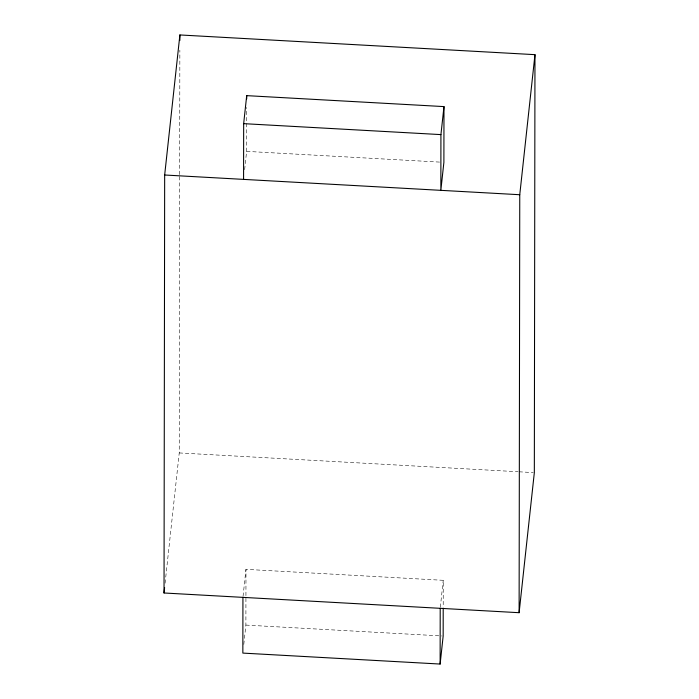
<?xml version="1.0" encoding="UTF-8"?>
<svg xmlns="http://www.w3.org/2000/svg" width="699" height="699" viewBox="0 0 699 699"><rect width="100%" height="100%" fill="white"/><g stroke="black" fill="none" stroke-linecap="round" stroke-linejoin="round"><path stroke-width="0.52" stroke-dasharray="3.5 2.62" d="M165.086 583.211L179.241 452.935L179.669 175.729M179.669 174.636L179.861 50.232M243.785 644.478L245.891 625.089L245.978 569.353L443.253 580.31L443.21 607.099M244.633 169.691L246.616 151.377L246.686 107.436M243.051 596.291L245.978 569.353M440.326 607.239L443.253 580.31M246.616 151.377L439.531 162.089M179.241 452.935L517.994 471.738M519.086 471.799L533.241 472.585M245.891 625.089L442.074 635.976"/><path stroke-width="1.05" d="M164.029 592.988L164.667 175.003L179.888 34.95L534.971 54.662L534.333 472.646L519.112 612.7L164.029 592.988L164.615 587.553M179.879 40.411L179.888 34.95M242.937 597.365L242.85 653.093L440.125 664.05L443.166 636.038L443.21 608.174M243.575 179.39L243.663 123.653L246.703 95.641L443.979 106.597L443.891 162.325L440.851 190.338L440.929 134.61L443.979 106.597M246.703 98.856L246.703 95.641M440.125 664.05L440.204 608.322M519.112 612.7L519.759 194.724L534.971 54.662M243.663 123.653L440.929 134.61M164.667 175.003L519.759 194.724"/></g></svg>
